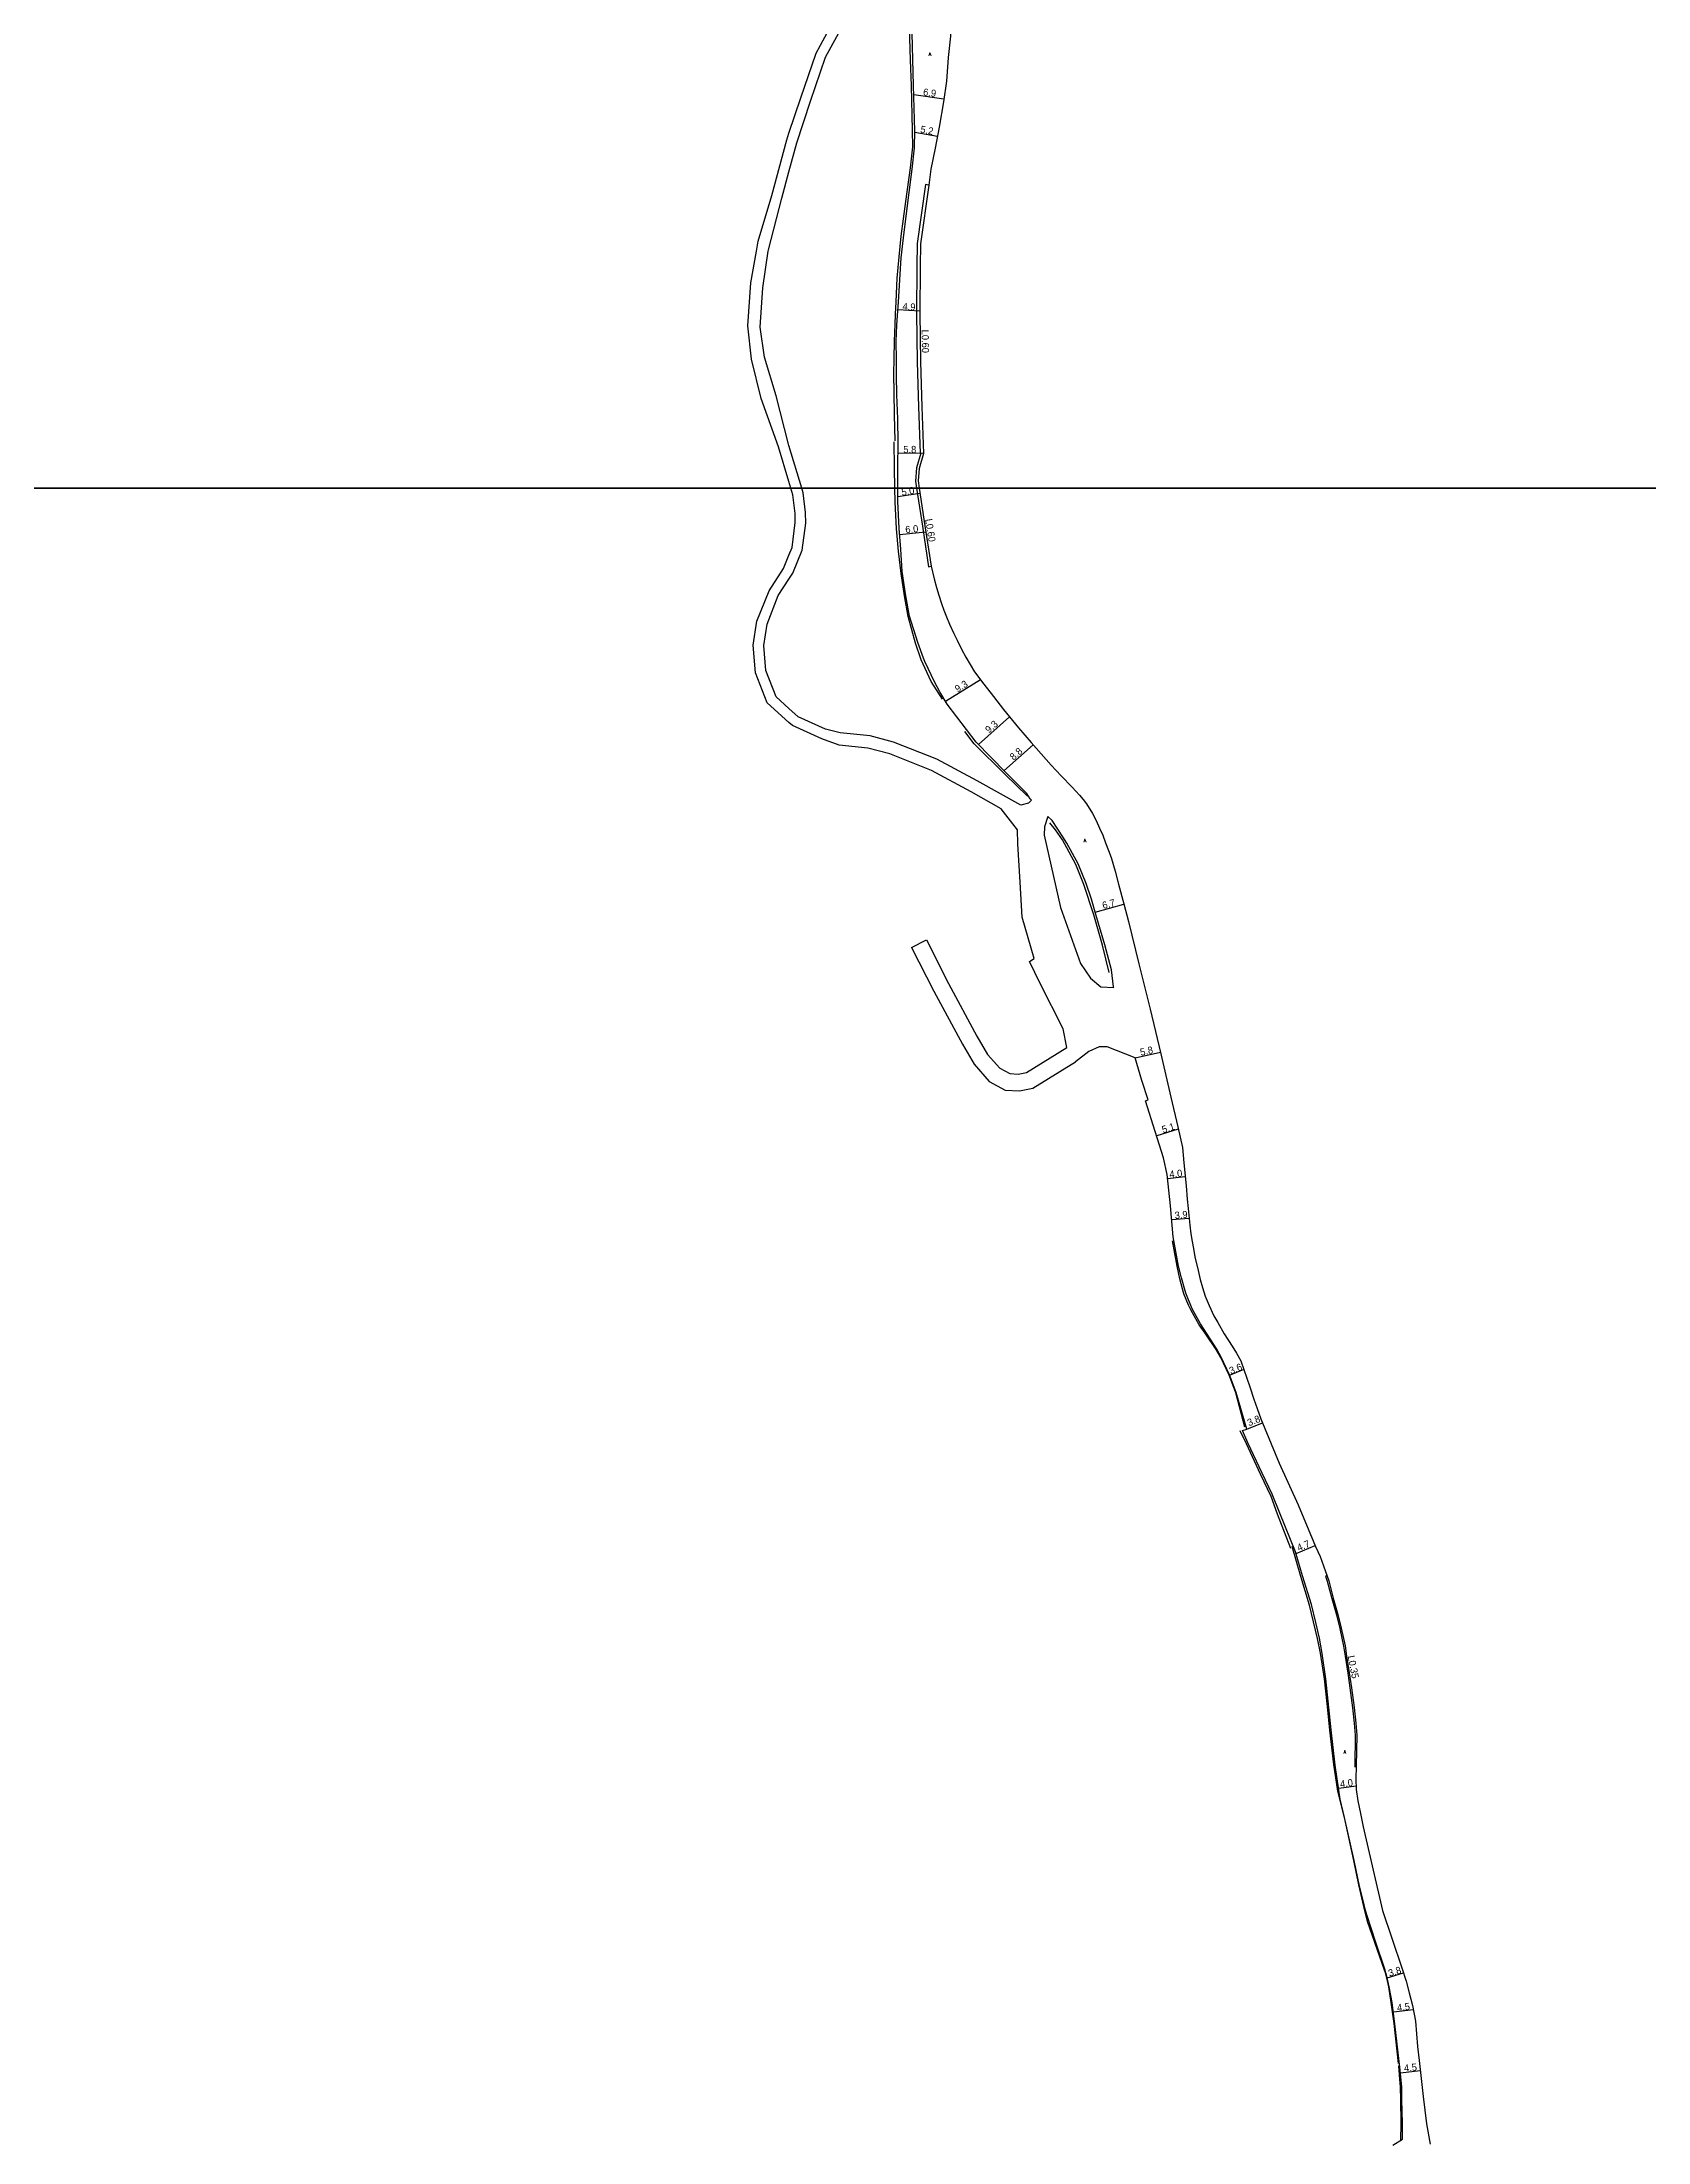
# Model space of a CAD drawing. Header units: metres. Extents: x -20000 to -16000, y -93000 to -90000.
# Drawn here: x -17250.5 to -16888.9, y -92172.3 to -91699.6 of the extents above; entities that cross this region are included whole.
import ezdxf

# ---------------------------------------------------------------- set-up
doc = ezdxf.new("R2010")
doc.units = ezdxf.units.M
doc.header["$LTSCALE"] = 2.5
for name, color, linetype in [('側溝・桝', 7, 'Continuous'), ('図郭', 7, 'Continuous'), ('幅員', 7, 'Continuous'), ('歩道・分離帯・安全施設', 7, 'Continuous'), ('舗装', 7, 'Continuous'), ('道路', 7, 'Continuous')]:
    doc.layers.add(name, color=color, linetype=linetype)
doc.styles.get("Standard").update_dxf_attribs({"font": ''})
doc.styles.add('YOKO_DECO', font='txt.shx', dxfattribs={"bigfont": 'extfont.shx'})
doc.styles.get('Standard').set_extended_font_data('@MS PGothic')

msp = doc.modelspace()

# ---------------------------------------------------------------- linework, layer by layer
at = {"layer": '側溝・桝'}
for points in [[(-17050.85, -91731.82), (-17051.61, -91731.71), (-17053.5, -91744.97), (-17053.57, -91750.1), (-17053.65, -91760.66), (-17053.48, -91771.62), (-17053.19, -91781.75), (-17052.78, -91792.12), (-17052.62, -91792.14), (-17053.58, -91795.47), (-17053.87, -91798.43), (-17053.63, -91800)], [(-17053.63, -91800), (-17052.3, -91808.6), (-17050.88, -91817.71), (-17050.29, -91817.6)], [(-16961.23, -92044.76), (-16961.56, -92044.87), (-16961.15, -92046.03), (-16960.13, -92049.95), (-16959.1, -92053.59), (-16958.33, -92056.66), (-16957.49, -92060.67), (-16957.13, -92062.93), (-16956.54, -92066.74), (-16956.03, -92070.07), (-16955.44, -92074.53), (-16955.08, -92078.01), (-16954.87, -92080.69), (-16954.97, -92087.64), (-16954.98, -92087.77), (-16954.62, -92087.79)]]:
    msp.add_lwpolyline(points, dxfattribs=at)
at = {"layer": '図郭'}
for points in [[(-17600, -91800), (-16800, -91800), (-16800, -91200), (-17600, -91200)], [(-17600, -92400), (-16800, -92400), (-16800, -91800), (-17600, -91800)]]:
    msp.add_lwpolyline(points, close=True, dxfattribs=at)
at = {"layer": '幅員'}
for points in [[(-17054.22, -91711.45), (-17047.44, -91712.4)], [(-17053.99, -91719.89), (-17048.89, -91720.8)], [(-17052.88, -91760.17), (-17057.79, -91759.9)], [(-17052.01, -91792.21), (-17057.76, -91792.16)], [(-17057.8, -91801.89), (-17052.84, -91801.12)], [(-17051.48, -91809.96), (-17057.42, -91810.5)], [(-17039.2, -91843.16), (-17047.07, -91848.04)], [(-17032.67, -91851.53), (-17039.67, -91857.69)], [(-17033.93, -91863.64), (-17027.34, -91857.8)], [(-17013.39, -91895.43), (-17006.94, -91893.67)], [(-17004.37, -91928.28), (-16998.7, -91926.93)], [(-16994.68, -91944.3), (-16999.54, -91945.83)], [(-16993.1, -91955.02), (-16997.1, -91955.46)], [(-16992.25, -91964.37), (-16996.15, -91964.72)], [(-16979.9, -91998.42), (-16983.22, -91999.73)], [(-16979.28, -92011.85), (-16975.72, -92010.39)], [(-16968.18, -92039.83), (-16963.86, -92038.01)], [(-16954.65, -92092.14), (-16958.56, -92092.72)], [(-16947.64, -92135.31), (-16944.01, -92134.17)], [(-16941.77, -92142.5), (-16946.24, -92143.02)], [(-16944.67, -92156.68), (-16940.24, -92156.2)]]:
    msp.add_lwpolyline(points, dxfattribs=at)
at = {"layer": '歩道・分離帯・安全施設'}
for points in [[(-17058.45, -91789.4), (-17058.55, -91783.55), (-17058.64, -91778.47), (-17058.69, -91774.39), (-17058.68, -91770.75), (-17058.6, -91766.92), (-17058.43, -91763.18), (-17058.34, -91760.87), (-17058.22, -91758.06), (-17057.95, -91752.76), (-17057.52, -91747.97), (-17057.07, -91743.3), (-17055.98, -91735.48), (-17054.93, -91727.94), (-17054.44, -91723.2), (-17054.49, -91719.47), (-17054.74, -91709.39), (-17054.99, -91703.73), (-17055.3, -91693.83), (-17055.1, -91691.1)], [(-17058.48, -91800), (-17058.54, -91795.45), (-17058.63, -91789.59)], [(-17047.73, -91847.53), (-17050.33, -91843.53), (-17052.55, -91838.69), (-17053.82, -91834.88), (-17055.51, -91828.9), (-17056.31, -91824.27), (-17057.04, -91819.2), (-17057.66, -91814.23), (-17058.13, -91809.15), (-17058.44, -91803.11), (-17058.48, -91800)], [(-17028.64, -91869.33), (-17033.66, -91864.49), (-17040.63, -91857.57), (-17042.77, -91854.78)], [(-17010.22, -91909.01), (-17011.72, -91902.87), (-17013.73, -91896.08), (-17015.95, -91889.22), (-17017.73, -91884.73), (-17020.74, -91879.16), (-17022.35, -91876.91), (-17023.6, -91875.35)], [(-16979.68, -92011.4), (-16981.72, -92003.67), (-16982.15, -92002.43), (-16983.24, -91999.67), (-16985.1, -91995.68), (-16986.15, -91993.92), (-16988.67, -91990.24), (-16989.98, -91988.34), (-16991.86, -91984.95), (-16992.39, -91983.92), (-16993.42, -91981.39), (-16994.36, -91977.96), (-16994.91, -91975.15), (-16995.99, -91969.46)], [(-16969.32, -92038.64), (-16972.32, -92030.92), (-16973.78, -92026.98), (-16976.19, -92021.91), (-16979.32, -92015.12), (-16980.76, -92012.16)], [(-16945.09, -92154.58), (-16946.08, -92145.61), (-16946.73, -92140.88), (-16947.28, -92137.33), (-16947.77, -92135.33), (-16948.05, -92134.19), (-16948.26, -92133.57), (-16950.42, -92127.39), (-16952.04, -92122.84), (-16952.4, -92121.43), (-16952.79, -92119.9), (-16953.17, -92118.25), (-16954.07, -92114.35), (-16955.19, -92108.9), (-16957.3, -92099.25), (-16958.79, -92093.31), (-16959.67, -92087.31), (-16960.58, -92079.53), (-16961.14, -92073.53), (-16961.77, -92068.01), (-16962.64, -92062.27), (-16963.34, -92058.97), (-16965.18, -92051.45), (-16967.08, -92044.98), (-16969.05, -92038.26)], [(-16944.61, -92171.99), (-16944.51, -92168.03), (-16944.58, -92162.8), (-16944.69, -92159.88), (-16944.78, -92158.08), (-16945.04, -92155.11)]]:
    msp.add_lwpolyline(points, dxfattribs=at)
at = {"layer": '道路', "flags": 128}
for points in [[(-17082.33, -91720.12), (-17079.68, -91712.15), (-17076.23, -91702.09), (-17072.33, -91694.9), (-17067.69, -91686.68), (-17064.62, -91682.34), (-17062.13, -91680.1)], [(-17082.33, -91728.85), (-17080.58, -91722.28), (-17077.46, -91712.9), (-17074.08, -91703.03), (-17070.28, -91696.03), (-17065.71, -91687.94), (-17062.86, -91683.9), (-17060.57, -91681.85)], [(-17082.33, -91798.53), (-17084.68, -91790.75), (-17088.55, -91779.86), (-17090.77, -91770.99), (-17091.62, -91763.48), (-17090.92, -91753.81), (-17089.66, -91746.71), (-17089.26, -91744.43), (-17086.17, -91734.17), (-17082.82, -91721.61), (-17082.33, -91720.12)], [(-17082.33, -91790.46), (-17082.43, -91790.12), (-17085.24, -91779.21), (-17087.86, -91770.54), (-17088.8, -91763.79), (-17088.19, -91754.96), (-17087, -91746.71), (-17086.96, -91746.4), (-17083.9, -91734.77), (-17082.33, -91728.85)], [(-17079.44, -91800), (-17082.33, -91790.46)], [(-17081.88, -91800), (-17082.33, -91798.53)], [(-17082.33, -91815.08), (-17081.63, -91813.39), (-17080.9, -91807.79), (-17080.96, -91805.7), (-17081.42, -91801.52), (-17081.88, -91800)], [(-17082.33, -91820.48), (-17081.48, -91819.17), (-17079.35, -91814), (-17078.56, -91807.91), (-17078.62, -91805.54), (-17079.12, -91801.05), (-17079.44, -91800)], [(-17082.33, -91852.74), (-17087.2, -91848.34), (-17089.85, -91841.59), (-17090.37, -91835.35), (-17089.54, -91829.98), (-17086.82, -91823.11), (-17083.56, -91818.08), (-17082.33, -91815.08)], [(-17082.33, -91849.59), (-17085.22, -91846.97), (-17087.55, -91841.05), (-17088.02, -91835.43), (-17087.26, -91830.6), (-17084.72, -91824.19), (-17082.33, -91820.48)], [(-17070.77, -91855.09), (-17074.1, -91854.25), (-17080.25, -91851.46), (-17082.33, -91849.59)], [(-17071.06, -91857.9), (-17074.89, -91856.46), (-17081.54, -91853.45), (-17082.33, -91852.74)], [(-17030.89, -91876.91), (-17034.56, -91872.17), (-17041.31, -91868.38), (-17050.24, -91863.6), (-17059.65, -91859.85), (-17064.58, -91858.56), (-17071.06, -91857.9)], [(-17030.15, -91871.41), (-17039.97, -91865.9), (-17049.04, -91861.04), (-17058.76, -91857.16), (-17064.07, -91855.77), (-17070.77, -91855.09)], [(-17027.7, -91870.26), (-17028.42, -91870.94), (-17030.15, -91871.41)], [(-17019.74, -91925.95), (-17020.6, -91921.73), (-17025.79, -91911.5), (-17028.15, -91906.58), (-17027.13, -91905.86), (-17029.86, -91896.56), (-17030.27, -91888.71), (-17030.78, -91880.1), (-17030.89, -91876.91)], [(-17024.03, -91873.93), (-17024.83, -91876.27), (-17024.88, -91878.14), (-17021.22, -91894.43), (-17016.72, -91907.01), (-17014.44, -91910.31), (-17012.13, -91912.25), (-17009.21, -91912.43)], [(-17054.72, -91903.39), (-17051.38, -91901.69)], [(-17054.72, -91903.39), (-17049.72, -91913.22), (-17043.27, -91925.2), (-17040.67, -91929.67), (-17037.26, -91933.55), (-17033.62, -91935.5), (-17030.45, -91935.68), (-17027.45, -91935.06), (-17017.79, -91929.15)], [(-17051.38, -91901.69), (-17046.39, -91911.48), (-17040, -91923.37), (-17037.61, -91927.47), (-17034.88, -91930.57), (-17032.58, -91931.8), (-17030.74, -91931.91), (-17028.85, -91931.51), (-17019.74, -91925.95)], [(-17004.37, -91928.28), (-17010.73, -91925.79), (-17012.47, -91925.76), (-17014.82, -91926.8), (-17017.79, -91929.15)]]:
    msp.add_lwpolyline(points, dxfattribs=at)
at = {"layer": '道路'}
for points in [[(-17057.79, -91800), (-17057.79, -91795.14), (-17057.75, -91789.9), (-17057.79, -91784.42), (-17058.02, -91778.99), (-17058.15, -91774.58), (-17058.13, -91771.12), (-17058.16, -91766.91), (-17058.02, -91763.35), (-17057.86, -91761.16), (-17057.69, -91758.19), (-17057.36, -91753.15), (-17057.07, -91748.21), (-17056.54, -91743.69), (-17055.55, -91735.81), (-17054.58, -91728.23), (-17054.06, -91723.44), (-17053.99, -91719.63), (-17054.28, -91709.42), (-17054.7, -91694.71), (-17055.13, -91689.86), (-17055.11, -91688.81)], [(-17046.33, -91686.81), (-17046.29, -91688.06), (-17046.29, -91688.67), (-17046.15, -91693.76), (-17045.98, -91698.26), (-17046.52, -91703.09), (-17046.88, -91708.42), (-17047.53, -91713.04), (-17048.53, -91718.78), (-17049.38, -91723.52), (-17050.41, -91728.2), (-17050.85, -91731.82), (-17052.74, -91745.03), (-17052.8, -91750.11), (-17052.88, -91760.66), (-17052.71, -91771.6), (-17052.42, -91781.72), (-17052.01, -91792.21), (-17052.98, -91795.59), (-17053.26, -91798.41), (-17053.02, -91800)], [(-17051.72, -91839.01), (-17052.02, -91838.31), (-17053.35, -91834.79), (-17055.22, -91828.81), (-17056.03, -91824.28), (-17056.81, -91818.77), (-17057.13, -91813.77), (-17057.55, -91809.09), (-17057.8, -91802.98), (-17057.79, -91800)], [(-17053.02, -91800), (-17051.71, -91808.51), (-17050.29, -91817.6), (-17049.65, -91820.4), (-17049.11, -91822.37), (-17048.61, -91824.14), (-17047.99, -91825.95), (-17047.43, -91827.52), (-17046.83, -91829.02), (-17046.18, -91830.66), (-17045.2, -91832.73), (-17044.48, -91834.24)], [(-17044.48, -91834.24), (-17043.48, -91836.25), (-17042.51, -91838.1), (-17040.54, -91841.36), (-17038.49, -91844.11), (-17036.3, -91846.95), (-17034.04, -91849.86), (-17030.69, -91853.95), (-17027.81, -91857.28), (-17023.27, -91862.4), (-17021.03, -91864.76), (-17018.55, -91867.35)], [(-17028.04, -91869.92), (-17028.79, -91868.75), (-17033.61, -91863.98), (-17040.17, -91857.18), (-17046.72, -91848.63), (-17048.39, -91845.83), (-17049.56, -91843.63), (-17051.72, -91839.01)], [(-17018.55, -91867.35), (-17016.95, -91869.09), (-17016.1, -91870.09), (-17015.36, -91871.07), (-17013.98, -91873.27), (-17013.18, -91874.86), (-17012.41, -91876.58), (-17011.68, -91878.12), (-17011.06, -91879.83), (-17010.38, -91881.61), (-17009.82, -91883.17), (-17008.87, -91886.2), (-17008.12, -91889.12), (-17006.96, -91893.6), (-17005.88, -91897.53), (-17003.53, -91907.06), (-17000.99, -91917.31), (-16998.6, -91927.37), (-16996.35, -91937.07), (-16994.8, -91943.79), (-16993.7, -91948.42), (-16993.4, -91951.88), (-16992.91, -91957.03), (-16992.67, -91960.04), (-16992.46, -91962.19), (-16992.1, -91965.93), (-16991.84, -91967.88), (-16991.57, -91969.56), (-16991.23, -91971.17), (-16990.93, -91973), (-16990.2, -91976.13), (-16989.76, -91978.15), (-16989.24, -91979.97), (-16988.6, -91981.89), (-16987.71, -91984), (-16986.65, -91986.28), (-16985.79, -91987.84), (-16984.32, -91990.37), (-16982.54, -91993.15), (-16981.57, -91994.69), (-16980.59, -91996.47), (-16979.9, -91998.42), (-16978.56, -92002.27), (-16977.67, -92005.05), (-16976.95, -92007.14), (-16976.08, -92009.52), (-16972, -92019.5), (-16967.73, -92028.84), (-16963.77, -92038.23), (-16962.77, -92040.48), (-16961.99, -92042.57), (-16960.81, -92045.93), (-16959.79, -92049.86), (-16958.76, -92053.5), (-16957.98, -92056.58), (-16957.14, -92060.6), (-16956.78, -92062.88), (-16956.19, -92066.68), (-16955.68, -92070.02), (-16955.09, -92074.49), (-16954.73, -92077.98), (-16954.51, -92080.68), (-16954.62, -92087.65), (-16954.73, -92090.55), (-16954.61, -92092.92), (-16954.24, -92095.48), (-16953.7, -92098.31), (-16953.08, -92101.33), (-16950.82, -92111.04), (-16948.71, -92120.14), (-16944.35, -92133.09), (-16943.41, -92136.09), (-16942.69, -92138.65), (-16941.96, -92141.5), (-16941.27, -92145.06), (-16940.8, -92150.78), (-16940.48, -92153.95), (-16939.89, -92159.34), (-16939.53, -92162.03), (-16938.77, -92168.15), (-16937.98, -92172.78)], [(-17027.7, -91870.26), (-17028.04, -91869.92)], [(-17009.21, -91912.43), (-17009.27, -91912.24), (-17009.72, -91908.41), (-17011.21, -91902.79), (-17013.23, -91895.95), (-17014.24, -91892.52), (-17015.45, -91889), (-17017.19, -91884.57), (-17019.74, -91879.92), (-17020.66, -91878.53), (-17023.11, -91874.85), (-17024.03, -91873.93)], [(-16946.37, -92172.94), (-16944.2, -92171.63), (-16944.21, -92168.03), (-16944.33, -92162.77), (-16944.37, -92159.85), (-16944.8, -92155.39), (-16945.94, -92145.64), (-16946.5, -92140.83), (-16947.23, -92137.31), (-16947.64, -92135.31), (-16947.94, -92134.19), (-16948.12, -92133.55), (-16950.21, -92127.33), (-16952.2, -92121.37), (-16952.59, -92119.86), (-16953.01, -92118.18), (-16953.93, -92114.33), (-16955.09, -92108.88), (-16957.25, -92099.23), (-16958.21, -92095.13), (-16959.34, -92087.43), (-16960.25, -92079.52), (-16961.46, -92067.98), (-16962.28, -92062.31), (-16962.9, -92058.88), (-16963.69, -92055.37), (-16964.68, -92051.26), (-16966.73, -92044.84), (-16968.3, -92039.42), (-16971.79, -92030.74), (-16973.54, -92026.43), (-16975.81, -92021.75), (-16979.01, -92014.92), (-16980.24, -92012.12), (-16979.28, -92011.85), (-16981.62, -92003.58), (-16983.17, -91999.62), (-16985.02, -91995.63), (-16986.02, -91993.85), (-16989.66, -91988.14), (-16991.58, -91984.77), (-16992.98, -91981.22), (-16993.99, -91977.76), (-16994.62, -91975.16), (-16995.82, -91968.54), (-16996.43, -91961.57), (-16997.21, -91954.47), (-16998, -91950.75), (-16999.86, -91944.83), (-17002.08, -91937.89), (-17001.5, -91937.71), (-17002.92, -91933.33), (-17004.37, -91928.28)]]:
    msp.add_lwpolyline(points, dxfattribs=at)

# ---------------------------------------------------------------- texts
at = {"layer": '側溝・桝'}
for s, rotation, p in [('L0.60', 271, (-17052.47, -91764.37)), ('L0.60', 279, (-17051.68, -91807.04)), ('L0.35', 281, (-16956.57, -92062.91))]:
    msp.add_text(s, height=1.6, rotation=rotation, dxfattribs=at).set_placement(p)
at = {"layer": '幅員'}
for s, rotation, p in [('6.9', 352, (-17052.2, -91711.61)), ('5.2', 350, (-17052.83, -91720)), ('4.9', 356, (-17056.81, -91759.88)), ('5.0', 9, (-17056.88, -91801.73)), ('6.0', 5, (-17056.06, -91810.16)), ('9.3', 31.7852, (-17044.36, -91846.06)), ('9.3', 41.3289, (-17037.3, -91855.27)), ('8.8', 41.5908, (-17031.77, -91861.39)), ('6.7', 15, (-17011.56, -91894.76)), ('5.8', 13, (-17003.08, -91927.81)), ('5.1', 17, (-16998.11, -91945.22)), ('4.0', 6, (-16996.61, -91955.27)), ('3.9', 5, (-16995.42, -91964.5)), ('3.6', 22, (-16982.83, -91999.5)), ('3.8', 22, (-16978.76, -92011.19)), ('4.7', 23, (-16967.55, -92039.34)), ('4.0', 8, (-16958.16, -92092.51)), ('3.8', 17, (-16947.13, -92135.08)), ('4.5', 7, (-16945.34, -92142.85)), ('4.5', 6, (-16943.79, -92156.45))]:
    msp.add_text(s, height=1.6, rotation=rotation, dxfattribs=at).set_placement(p)
msp.add_text('5.8', height=1.6, dxfattribs=at).set_placement((-17056.58, -91792.11))
at = {"layer": '舗装', "style": 'YOKO_DECO'}
for p in [(-17050.87, -91702.7, 330.63), (-17015.98, -91879.69, 326.6), (-16957.48, -92084.8, 323.24)]:
    msp.add_text('A', height=0.75, dxfattribs=at).set_placement(p)

doc.saveas('drawing.dxf')
